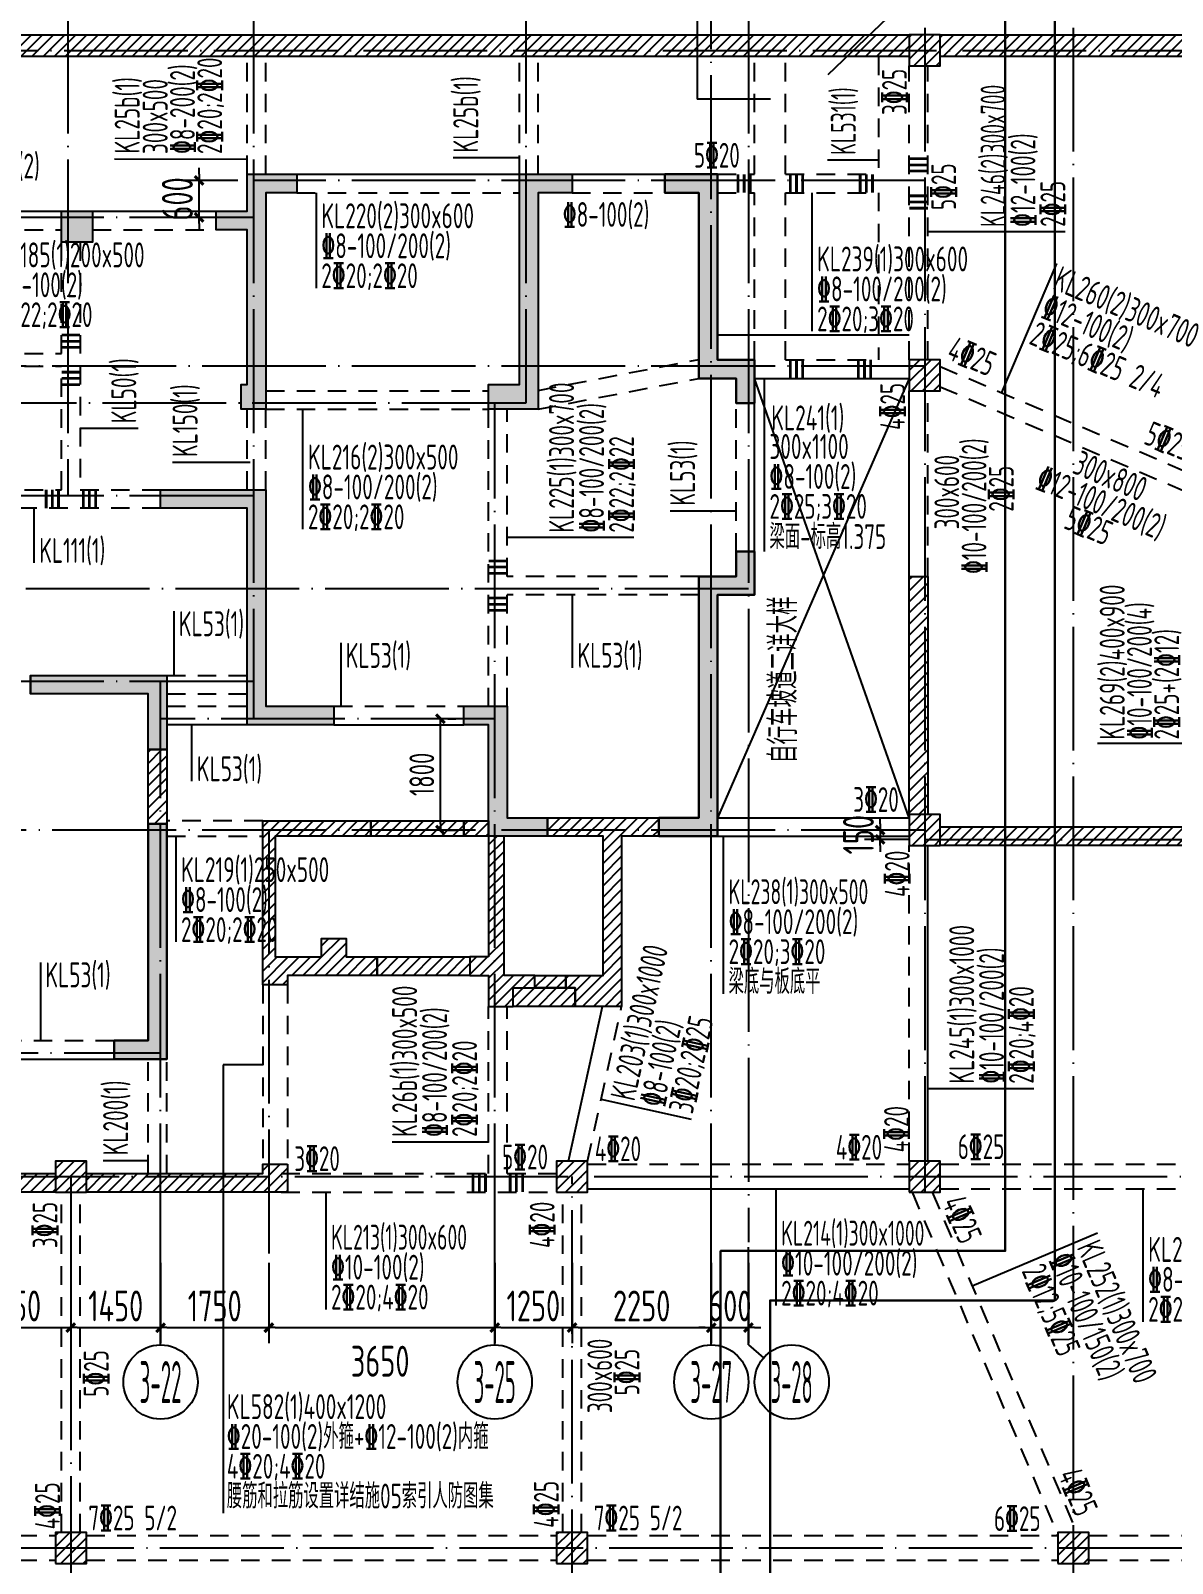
# Model space of a CAD drawing. Header units: millimetres. Extents: x 64473 to 386235, y 427387 to 703525.
# Drawn here: x 217996 to 236447, y 645745 to 670514 of the extents above; entities that cross this region are included whole.
import ezdxf
from ezdxf.enums import TextEntityAlignment as Align

# ---------------------------------------------------------------- set-up
doc = ezdxf.new("R2010")
doc.units = ezdxf.units.MM
doc.header["$LTSCALE"] = 100
doc.header["$PDMODE"] = 35
doc.header["$PDSIZE"] = 200
doc.linetypes.add('3', pattern=[5, 3, -2])
doc.linetypes.add('DOTE', pattern=[2.42, 2, -0.2, 0.02, -0.2])
for name, color, linetype in [('B-DIM', 1, 'Continuous'), ('B-TEXT', 7, 'Continuous'), ('B-开洞', 7, 'Continuous'), ('COLU', 7, 'Continuous'), ('colu-1层', 6, 'Continuous'), ('colu-主楼', 7, 'Continuous'), ('h填实-1层', 254, 'Continuous'), ('h斜线-1层', 7, 'Continuous'), ('h斜线-墙', 7, 'Continuous'), ('h斜线-柱', 7, 'Continuous'), ('L-AXIS', 3, 'Continuous'), ('L-dote', 253, 'DOTE'), ('L-TEXT', 6, 'Continuous'), ('L-箍筋', 1, 'Continuous'), ('Q-门框', 6, 'Continuous'), ('WALL', 3, 'Continuous'), ('wall-主楼', 2, 'Continuous'), ('wall-开洞', 5, 'Continuous'), ('垂直标注', 31, 'Continuous'), ('垂直钢筋', 27, 'Continuous'), ('梁', 4, 'Continuous'), ('梁虚线', 4, '3'), ('水平标注', 2, 'Continuous'), ('水平钢筋', 30, 'Continuous')]:
    doc.layers.add(name, color=color, linetype=linetype)
doc.styles.add('_TCH_AXIS', font='tssdeng.shx', dxfattribs={"width": 0.7, "bigfont": 'tssdchn.shx'})
doc.styles.add('COMPLEX', font='tssdeng.shx', dxfattribs={"width": 0.7, "bigfont": 'tssdchn.shx'})
doc.styles.get("Standard").update_dxf_attribs({"font": 'tssdeng.shx', "width": 0.7, "bigfont": 'tssdchn.shx'})
doc.styles.add('TSSD_Dimension', font='Tssdeng.shx', dxfattribs={"width": 0.7, "bigfont": 'tssdchn.shx'})
doc.dimstyles.new('TSSD_100_100$0', dxfattribs={"dimtxt": 300, "dimasz": 100, "dimexe": 250, "dimexo": 250, "dimgap": 100, "dimtad": 1, "dimdec": 0, "dimzin": 0, "dimdsep": 46, "dimtxsty": 'TSSD_Dimension', "dimblk": '_tsdbk', "dimblk1": '_tsdbk', "dimblk2": '_tsdbk', "dimsah": 1, "dimcen": 0, "dimclrt": 7, "dimadec": 0, "dimazin": 0, "dimtfac": 1, "dimtdec": 0, "dimtix": 1, "dimtmove": 2, "dimatfit": 3, "dimldrblk": '_tsdbk', "dimfxl": 1, "dimtolj": 1, "dimtzin": 0, "dimarcsym": 0})
pattern_1 = [(45, (-467527.32, -323147.44), (-89.802561, 89.802561), [])]
pattern_2 = [(45, (8572.51, -7581.39), (-89.802561, 89.802561), [])]

# ---------------------------------------------------------------- blocks, each defined once
blk = doc.blocks.new('_tsdbk')
blk.add_line((-1, 0), (0, 0))
at = {"const_width": 0.5}
blk.add_lwpolyline([(-0.7, -0.7), (0.7, 0.7)], dxfattribs=at)
blk = doc.blocks.new('*D33')
at = {"layer": 'B-DIM', "color": 0, "lineweight": -2}
for p, q in [((224739, 659395), (224868, 659395)), ((224618, 657695), (224618, 659295)), ((224739, 657595), (224868, 657595))]:
    blk.add_line(p, q, dxfattribs=at)
at = {"layer": 'Defpoints', "color": 0}
for p in [(224489, 659395), (224618, 659395), (224489, 657595)]:
    blk.add_point(p, dxfattribs=at)
at = {"layer": 'B-DIM', "color": 0, "lineweight": -2, "xscale": 100, "yscale": 100, "zscale": 100}
for p, rotation in [((224618, 659395), 90), ((224618, 657595), 270)]:
    blk.add_blockref('_tsdbk', p, dxfattribs=dict(at, rotation=rotation))
at = {"layer": 'B-DIM', "color": 7, "insert": (224318, 658495), "char_height": 400, "attachment_point": 5, "rotation": 90, "style": 'TSSD_Dimension'}
blk.add_mtext('\\A1;1800', dxfattribs=at)
blk = doc.blocks.new('*D329')
at = {"layer": 'Defpoints', "color": 0}
for p in [(226746, 650853), (228996, 650853), (228996, 649554)]:
    blk.add_point(p, dxfattribs=at)
at = {"layer": 'L-AXIS', "color": 0, "lineweight": -2}
for p, q in [((226746, 650603), (226746, 649304)), ((228996, 650603), (228996, 649304)), ((226846, 649554), (228896, 649554))]:
    blk.add_line(p, q, dxfattribs=at)
at = {"layer": 'L-AXIS', "color": 0, "lineweight": -2, "xscale": 100, "yscale": 100, "zscale": 100, "rotation": 180}
blk.add_blockref('_tsdbk', (226746, 649554), dxfattribs=at)
at = {"layer": 'L-AXIS', "color": 0, "lineweight": -2, "xscale": 100, "yscale": 100, "zscale": 100}
blk.add_blockref('_tsdbk', (228996, 649554), dxfattribs=at)
at = {"layer": 'L-AXIS', "color": 7, "insert": (227871, 649904), "char_height": 500, "attachment_point": 5, "style": 'TSSD_Dimension'}
blk.add_mtext('\\A1;2250', dxfattribs=at)
blk = doc.blocks.new('_AXISO')
blk.add_circle((0, 0), 0.5)
at = {"layer": 'B-TEXT', "style": 'COMPLEX', "width": 1.450893}
blk.add_attdef('A', text='', height=0.56, dxfattribs=at).set_placement((0.249375, -0.28), (0.749375, -0.28), align=Align.FIT)
blk = doc.blocks.new('*D330')
at = {"layer": 'Defpoints', "color": 0}
for p in [(221846, 650853), (225496, 650853), (225496, 649554)]:
    blk.add_point(p, dxfattribs=at)
at = {"layer": 'L-AXIS', "color": 0, "lineweight": -2}
for p, q in [((221846, 650603), (221846, 649304)), ((225496, 650603), (225496, 649304)), ((221946, 649554), (225396, 649554))]:
    blk.add_line(p, q, dxfattribs=at)
at = {"layer": 'L-AXIS', "color": 0, "lineweight": -2, "xscale": 100, "yscale": 100, "zscale": 100, "rotation": 180}
blk.add_blockref('_tsdbk', (221846, 649554), dxfattribs=at)
at = {"layer": 'L-AXIS', "color": 0, "lineweight": -2, "xscale": 100, "yscale": 100, "zscale": 100}
blk.add_blockref('_tsdbk', (225496, 649554), dxfattribs=at)
at = {"layer": 'L-AXIS', "color": 7, "insert": (223645, 649011), "char_height": 500, "attachment_point": 5, "style": 'TSSD_Dimension'}
blk.add_mtext('\\A1;3650', dxfattribs=at)
blk = doc.blocks.new('*D331')
at = {"layer": 'Defpoints', "color": 0}
for p in [(216796, 650853), (218646, 650853), (218646, 649554)]:
    blk.add_point(p, dxfattribs=at)
at = {"layer": 'L-AXIS', "color": 0, "lineweight": -2}
for p, q in [((216796, 650603), (216796, 649304)), ((218646, 650603), (218646, 649304)), ((216896, 649554), (218546, 649554))]:
    blk.add_line(p, q, dxfattribs=at)
at = {"layer": 'L-AXIS', "color": 0, "lineweight": -2, "xscale": 100, "yscale": 100, "zscale": 100, "rotation": 180}
blk.add_blockref('_tsdbk', (216796, 649554), dxfattribs=at)
at = {"layer": 'L-AXIS', "color": 0, "lineweight": -2, "xscale": 100, "yscale": 100, "zscale": 100}
blk.add_blockref('_tsdbk', (218646, 649554), dxfattribs=at)
at = {"layer": 'L-AXIS', "color": 7, "insert": (217721, 649904), "char_height": 500, "attachment_point": 5, "style": 'TSSD_Dimension'}
blk.add_mtext('\\A1;1850', dxfattribs=at)
blk = doc.blocks.new('*D335')
at = {"layer": 'Defpoints', "color": 0}
for p in [(220096, 650853), (221846, 650853), (221846, 649554)]:
    blk.add_point(p, dxfattribs=at)
at = {"layer": 'L-AXIS', "color": 0, "lineweight": -2}
for p, q in [((220096, 650603), (220096, 649304)), ((221846, 650603), (221846, 649304)), ((220196, 649554), (221746, 649554))]:
    blk.add_line(p, q, dxfattribs=at)
at = {"layer": 'L-AXIS', "color": 0, "lineweight": -2, "xscale": 100, "yscale": 100, "zscale": 100, "rotation": 180}
blk.add_blockref('_tsdbk', (220096, 649554), dxfattribs=at)
at = {"layer": 'L-AXIS', "color": 0, "lineweight": -2, "xscale": 100, "yscale": 100, "zscale": 100}
blk.add_blockref('_tsdbk', (221846, 649554), dxfattribs=at)
at = {"layer": 'L-AXIS', "color": 7, "insert": (220971, 649904), "char_height": 500, "attachment_point": 5, "style": 'TSSD_Dimension'}
blk.add_mtext('\\A1;1750', dxfattribs=at)
blk = doc.blocks.new('*D336')
at = {"layer": 'Defpoints', "color": 0}
for p in [(218646, 650853), (220096, 650853), (220096, 649554)]:
    blk.add_point(p, dxfattribs=at)
at = {"layer": 'L-AXIS', "color": 0, "lineweight": -2}
for p, q in [((218646, 650603), (218646, 649304)), ((220096, 650603), (220096, 649304)), ((218746, 649554), (219996, 649554))]:
    blk.add_line(p, q, dxfattribs=at)
at = {"layer": 'L-AXIS', "color": 0, "lineweight": -2, "xscale": 100, "yscale": 100, "zscale": 100, "rotation": 180}
blk.add_blockref('_tsdbk', (218646, 649554), dxfattribs=at)
at = {"layer": 'L-AXIS', "color": 0, "lineweight": -2, "xscale": 100, "yscale": 100, "zscale": 100}
blk.add_blockref('_tsdbk', (220096, 649554), dxfattribs=at)
at = {"layer": 'L-AXIS', "color": 7, "insert": (219371, 649904), "char_height": 500, "attachment_point": 5, "style": 'TSSD_Dimension'}
blk.add_mtext('\\A1;1450', dxfattribs=at)
blk = doc.blocks.new('*D341')
at = {"layer": 'Defpoints', "color": 0}
for p in [(220718, 668095), (221596, 668095), (221596, 667495)]:
    blk.add_point(p, dxfattribs=at)
at = {"layer": 'L-AXIS', "color": 0, "lineweight": -2}
for p, q in [((220718, 668195), (220718, 668295)), ((221346, 668095), (220468, 668095)), ((220718, 667495), (220718, 668095)), ((221346, 667495), (220468, 667495)), ((220718, 667395), (220718, 667295))]:
    blk.add_line(p, q, dxfattribs=at)
at = {"layer": 'L-AXIS', "color": 0, "lineweight": -2, "xscale": 100, "yscale": 100, "zscale": 100}
for p, rotation in [((220718, 668095), 270), ((220718, 667495), 90)]:
    blk.add_blockref('_tsdbk', p, dxfattribs=dict(at, rotation=rotation))
at = {"layer": 'L-AXIS', "color": 7, "insert": (220368, 667795), "char_height": 500, "attachment_point": 5, "rotation": 90, "style": 'TSSD_Dimension'}
blk.add_mtext('\\A1;600', dxfattribs=at)
blk = doc.blocks.new('*D343')
at = {"layer": 'Defpoints', "color": 0}
for p in [(228996, 650853), (229596, 650853), (229596, 649554)]:
    blk.add_point(p, dxfattribs=at)
at = {"layer": 'L-AXIS', "color": 0, "lineweight": -2}
for p, q in [((228996, 650603), (228996, 649304)), ((229596, 650603), (229596, 649304)), ((228896, 649554), (228796, 649554)), ((228996, 649554), (229596, 649554)), ((229696, 649554), (229796, 649554))]:
    blk.add_line(p, q, dxfattribs=at)
at = {"layer": 'L-AXIS', "color": 0, "lineweight": -2, "xscale": 100, "yscale": 100, "zscale": 100}
blk.add_blockref('_tsdbk', (228996, 649554), dxfattribs=at)
at = {"layer": 'L-AXIS', "color": 0, "lineweight": -2, "xscale": 100, "yscale": 100, "zscale": 100, "rotation": 180}
blk.add_blockref('_tsdbk', (229596, 649554), dxfattribs=at)
at = {"layer": 'L-AXIS', "color": 7, "insert": (229296, 649904), "char_height": 500, "attachment_point": 5, "style": 'TSSD_Dimension'}
blk.add_mtext('\\A1;600', dxfattribs=at)
blk = doc.blocks.new('*D344')
at = {"layer": 'Defpoints', "color": 0}
for p in [(231724, 657445), (232446, 657595), (232446, 657445)]:
    blk.add_point(p, dxfattribs=at)
at = {"layer": 'L-AXIS', "color": 0, "lineweight": -2}
for p, q in [((231724, 657695), (231724, 657795)), ((232196, 657595), (231474, 657595)), ((232196, 657445), (231474, 657445)), ((231724, 657595), (231724, 657445)), ((231724, 657345), (231724, 657245))]:
    blk.add_line(p, q, dxfattribs=at)
at = {"layer": 'L-AXIS', "color": 0, "lineweight": -2, "xscale": 100, "yscale": 100, "zscale": 100}
for p, rotation in [((231724, 657595), 270), ((231724, 657445), 90)]:
    blk.add_blockref('_tsdbk', p, dxfattribs=dict(at, rotation=rotation))
at = {"layer": 'L-AXIS', "color": 7, "insert": (231374, 657520), "char_height": 500, "attachment_point": 5, "rotation": 90, "style": 'TSSD_Dimension'}
blk.add_mtext('\\A1;150', dxfattribs=at)
blk = doc.blocks.new('*D706')
at = {"layer": 'Defpoints', "color": 0}
for p in [(225496, 650853), (226746, 650853), (226746, 649554)]:
    blk.add_point(p, dxfattribs=at)
at = {"layer": 'L-AXIS', "color": 0, "lineweight": -2}
for p, q in [((225496, 650603), (225496, 649304)), ((226746, 650603), (226746, 649304)), ((225596, 649554), (226646, 649554))]:
    blk.add_line(p, q, dxfattribs=at)
at = {"layer": 'L-AXIS', "color": 0, "lineweight": -2, "xscale": 100, "yscale": 100, "zscale": 100, "rotation": 180}
blk.add_blockref('_tsdbk', (225496, 649554), dxfattribs=at)
at = {"layer": 'L-AXIS', "color": 0, "lineweight": -2, "xscale": 100, "yscale": 100, "zscale": 100}
blk.add_blockref('_tsdbk', (226746, 649554), dxfattribs=at)
at = {"layer": 'L-AXIS', "color": 7, "insert": (226121, 649904), "char_height": 500, "attachment_point": 5, "style": 'TSSD_Dimension'}
blk.add_mtext('\\A1;1250', dxfattribs=at)
blk = doc.blocks.new('后浇带现场')
at = {"color": 6, "lineweight": 30}
for points in [[(714656, 762040), (714656, 738930), (710056, 738930), (710056, 730049), (775507, 730049), (775507, 772730)], [(715456, 762040), (715456, 738130), (710856, 738130), (710856, 730849), (774707, 730849), (774707, 772730)]]:
    blk.add_lwpolyline(points, dxfattribs=at)

msp = doc.modelspace()

# ---------------------------------------------------------------- hatches: boundary and pattern name
at = {"layer": 'h填实-1层'}
for points in [[(221796.5, 664395.2), (221496.5, 664395.2), (221396.5, 664395.2), (221396.5, 664795.2), (221496.5, 664795.2), (221496.5, 667294.7), (220996.5, 667294.7), (220996.5, 667594.7), (221496.5, 667594.7), (221496.5, 668194.5), (222296.5, 668194.5), (222296.5, 667894.5), (221796.5, 667894.5)], [(225396.5, 664795.2), (225896.5, 664795.2), (225896.5, 668194.6), (226746.5, 668194.6), (226746.5, 667894.6), (226196.5, 667894.6), (226196.5, 664795.2), (226196.5, 664395.2), (225396.5, 664395.2)], [(228246.5, 667894.6), (228246.5, 668194.6), (229096.5, 668194.7), (229096.5, 665194.7), (229696.5, 665194.7), (229696.5, 664494.7), (229396.5, 664494.7), (229396.5, 664894.7), (228796.5, 664894.7), (228796.5, 667894.7)], [(218496.5, 667094.6), (218496.5, 667594.6), (218996.5, 667594.6), (218996.5, 667094.6)], [(220096.6, 663094.7), (221796.5, 663094.7), (221796.5, 659594.7), (222896.5, 659594.7), (222896.5, 659294.7), (221496.5, 659294.7), (221496.5, 662794.7), (220096.6, 662794.7)], [(228796.5, 661694.6), (229396.5, 661694.6), (229396.5, 662094.6), (229696.5, 662094.6), (229696.5, 661394.6), (229096.5, 661394.6), (229096.5, 657494.6), (228146.5, 657494.7), (228146.5, 657794.7), (228796.5, 657794.6)], [(217996.7, 660094.7), (220196.6, 660094.7), (220196.6, 658894.4), (219896.6, 658894.4), (219896.6, 659794.7), (217996.7, 659794.7)], [(224996.5, 659594.7), (225696.5, 659594.7), (225696.5, 657794.6), (226346.5, 657794.6), (226346.5, 657494.6), (225396.5, 657494.6), (225396.5, 659294.7), (224996.5, 659294.7)], [(219896.6, 657694.4), (220196.3, 657694.4), (220196.6, 653894.7), (219346.6, 653894.7), (219346.4, 654194.7), (219896.6, 654194.7)]]:
    msp.add_hatch(color=256, dxfattribs=at).paths.add_polyline_path(points)
at = {"layer": 'h斜线-1层'}
h = msp.add_hatch(dxfattribs=at)
h.set_pattern_fill('ANSI31', color=256, scale=40, angle=-3e-12, style=0)
h.paths.add_polyline_path([(220196.5, 658894.4), (220096.5, 658894.4), (220096.5, 657694.7), (220196.5, 657694.7)])
h.paths.add_polyline_path([(220096.5, 658894.4), (219896.5, 658894.4), (219896.5, 657694.7), (220096.5, 657694.7)])
at = {"layer": 'h斜线-墙'}
h = msp.add_hatch(dxfattribs=at)
h.set_pattern_fill('ANSI31', color=256, scale=40, style=0)
h.set_pattern_definition(pattern_2)
h.paths.add_polyline_path([(215996.5, 670444.7), (232196.5, 670444.7), (232196.5, 670094.7), (215996.5, 670094.7)])
h = msp.add_hatch(dxfattribs=at)
h.set_pattern_fill('ANSI31', color=256, scale=40, style=0)
h.set_pattern_definition(pattern_2)
h.paths.add_polyline_path([(232696.5, 670444.7), (237496.5, 670444.7), (237496.5, 670094.7), (232696.5, 670094.7)])
h = msp.add_hatch(dxfattribs=at)
h.set_pattern_fill('ANSI31', color=256, scale=40, style=0)
h.set_pattern_definition(pattern_2)
h.paths.add_polyline_path([(232196.5, 657844.7), (232196.5, 661694.7), (232496.5, 661694.7), (232496.5, 657844.7)])
h = msp.add_hatch(dxfattribs=at)
h.set_pattern_fill('ANSI31', color=256, scale=40, angle=-2e-12, style=0)
h.paths.add_polyline_path([(222696.5, 655544.7), (222696.5, 655844.7), (223096.5, 655844.7), (223096.5, 655544.7), (223596.5, 655544.7), (223596.5, 655244.7), (222146.5, 655244.7), (222146.5, 655094.7), (221746.5, 655094.7), (221746.5, 657744.7), (223496.5, 657744.7), (223496.5, 657494.7), (221946.5, 657494.7), (221946.5, 655544.7)])
h = msp.add_hatch(dxfattribs=at)
h.set_pattern_fill('ANSI31', color=256, scale=40, style=0)
h.set_pattern_definition(pattern_2)
h.paths.add_polyline_path([(223496.5, 657744.7), (224996.5, 657744.7), (224996.5, 657494.7), (223496.5, 657494.7)])
h = msp.add_hatch(dxfattribs=at)
h.set_pattern_fill('ANSI31', color=256, scale=40, style=0)
h.set_pattern_definition(pattern_2)
h.paths.add_polyline_path([(224996.5, 657744.7), (225396.5, 657744.7), (225396.5, 657494.7), (224996.5, 657494.7)])
h = msp.add_hatch(dxfattribs=at)
h.set_pattern_fill('ANSI31', color=256, scale=40, style=0)
h.set_pattern_definition(pattern_2)
h.paths.add_polyline_path([(227546.5, 654744.7), (226796.5, 654744.7), (226796.5, 655044.7), (226646.5, 655044.7), (226646.5, 655244.7), (227246.5, 655244.7), (227246.5, 657494.7), (226346.5, 657494.7), (226346.5, 657794.7), (228146.5, 657794.7), (228146.5, 657494.7), (227546.5, 657494.7)])
h = msp.add_hatch(dxfattribs=at)
h.set_pattern_fill('ANSI31', color=256, scale=40, style=0)
h.set_pattern_definition(pattern_2)
h.paths.add_polyline_path([(232696.5, 657644.7), (237546.5, 657644.7), (237546.5, 657344.7), (232696.5, 657344.7)])
h = msp.add_hatch(dxfattribs=at)
h.set_pattern_fill('ANSI31', color=256, scale=40, style=0)
h.set_pattern_definition(pattern_2)
h.paths.add_polyline_path([(225396.5, 655544.7), (225096.5, 655544.7), (225096.5, 655244.7), (225396.5, 655244.7), (225396.5, 654744.7), (225796.5, 654744.7), (225796.5, 655044.7), (226146.5, 655044.7), (226146.5, 655244.7), (225646.5, 655244.7), (225646.5, 657494.7), (225396.5, 657494.7)])
h = msp.add_hatch(dxfattribs=at)
h.set_pattern_fill('ANSI31', color=256, scale=40, style=0)
h.set_pattern_definition(pattern_2)
h.paths.add_polyline_path([(223596.5, 655544.7), (225096.5, 655544.7), (225096.5, 655244.7), (223596.5, 655244.7)])
h = msp.add_hatch(dxfattribs=at)
h.set_pattern_fill('ANSI31', color=256, scale=40, style=0)
h.set_pattern_definition(pattern_2)
h.paths.add_polyline_path([(226146.5, 655244.7), (226646.5, 655244.7), (226646.5, 655044.7), (226146.5, 655044.7)])
h = msp.add_hatch(dxfattribs=at)
h.set_pattern_fill('ANSI31', color=256, scale=40, style=0)
h.set_pattern_definition(pattern_2)
h.paths.add_polyline_path([(225796.5, 655044.7), (226796.5, 655044.7), (226796.5, 654744.7), (225796.5, 654744.7)])
h = msp.add_hatch(dxfattribs=at)
h.set_pattern_fill('ANSI31', color=256, scale=40, style=0)
h.set_pattern_definition(pattern_2)
h.paths.add_polyline_path([(222146.5, 652194.7), (222146.5, 651744.7), (218896.5, 651744.7), (218896.5, 652044.7), (221746.5, 652044.7), (221746.5, 652194.7)])
h = msp.add_hatch(dxfattribs=at)
h.set_pattern_fill('ANSI31', color=256, scale=40, style=0)
h.set_pattern_definition(pattern_2)
h.paths.add_polyline_path([(210796.5, 652044.7), (218396.5, 652044.7), (218396.5, 651744.7), (210796.5, 651744.7)])
at = {"layer": 'h斜线-柱'}
h = msp.add_hatch(dxfattribs=at)
h.set_pattern_fill('ANSI31', color=256, scale=40, style=0)
h.set_pattern_definition(pattern_1)
h.paths.add_polyline_path([(232196.5, 669944.7), (232696.5, 669944.7), (232696.5, 670444.7), (232196.5, 670444.7)])
h = msp.add_hatch(dxfattribs=at)
h.set_pattern_fill('ANSI31', color=256, scale=40, style=0)
h.set_pattern_definition(pattern_1)
h.paths.add_polyline_path([(232196.5, 664694.7), (232696.5, 664694.7), (232696.5, 665194.7), (232196.5, 665194.7)])
h = msp.add_hatch(dxfattribs=at)
h.set_pattern_fill('ANSI31', color=256, scale=40, style=0)
h.set_pattern_definition(pattern_1)
h.paths.add_polyline_path([(232196.5, 657344.7), (232696.5, 657344.7), (232696.5, 657844.7), (232196.5, 657844.7)])
h = msp.add_hatch(dxfattribs=at)
h.set_pattern_fill('ANSI31', color=256, scale=40, style=0)
h.set_pattern_definition(pattern_1)
h.paths.add_polyline_path([(218396.5, 651744.7), (218896.5, 651744.7), (218896.5, 652244.7), (218396.5, 652244.7)])
h = msp.add_hatch(dxfattribs=at)
h.set_pattern_fill('ANSI31', color=256, scale=40, style=0)
h.set_pattern_definition(pattern_1)
h.paths.add_polyline_path([(226496.5, 651744.7), (226996.5, 651744.7), (226996.5, 652244.7), (226496.5, 652244.7)])
h = msp.add_hatch(dxfattribs=at)
h.set_pattern_fill('ANSI31', color=256, scale=40, style=0)
h.set_pattern_definition(pattern_1)
h.paths.add_polyline_path([(232196.5, 651744.7), (232696.5, 651744.7), (232696.5, 652244.7), (232196.5, 652244.7)])
h = msp.add_hatch(dxfattribs=at)
h.set_pattern_fill('ANSI31', color=256, scale=40, style=0)
h.set_pattern_definition(pattern_1)
h.paths.add_polyline_path([(218396.5, 645744.7), (218896.5, 645744.7), (218896.5, 646244.7), (218396.5, 646244.7)])
h = msp.add_hatch(dxfattribs=at)
h.set_pattern_fill('ANSI31', color=256, scale=40, style=0)
h.set_pattern_definition(pattern_1)
h.paths.add_polyline_path([(226496.5, 645744.7), (226996.5, 645744.7), (226996.5, 646244.7), (226496.5, 646244.7)])
h = msp.add_hatch(dxfattribs=at)
h.set_pattern_fill('ANSI31', color=256, scale=40, style=0)
h.set_pattern_definition(pattern_1)
h.paths.add_polyline_path([(234596.5, 645744.7), (235096.5, 645744.7), (235096.5, 646244.7), (234596.5, 646244.7)])

# ---------------------------------------------------------------- linework, layer by layer
at = {"layer": 'B-开洞'}
for p, q in [((232196.5, 664894.7), (229096.5, 657794.7)), ((232196.5, 657794.7), (229696.5, 664894.7))]:
    msp.add_line(p, q, dxfattribs=at)
at = {"layer": 'COLU'}
for points in [[(232196.5, 669944.7), (232696.5, 669944.7), (232696.5, 670444.7), (232196.5, 670444.7)], [(232196.5, 664694.7), (232696.5, 664694.7), (232696.5, 665194.7), (232196.5, 665194.7)], [(232196.5, 657344.7), (232696.5, 657344.7), (232696.5, 657844.7), (232196.5, 657844.7)], [(218396.5, 651744.7), (218896.5, 651744.7), (218896.5, 652244.7), (218396.5, 652244.7)], [(226496.5, 651744.7), (226996.5, 651744.7), (226996.5, 652244.7), (226496.5, 652244.7)], [(232196.5, 651744.7), (232696.5, 651744.7), (232696.5, 652244.7), (232196.5, 652244.7)], [(218396.5, 645744.7), (218896.5, 645744.7), (218896.5, 646244.7), (218396.5, 646244.7)], [(226496.5, 645744.7), (226996.5, 645744.7), (226996.5, 646244.7), (226496.5, 646244.7)], [(234596.5, 645744.7), (235096.5, 645744.7), (235096.5, 646244.7), (234596.5, 646244.7)]]:
    msp.add_lwpolyline(points, close=True, dxfattribs=at)
at = {"layer": 'colu-1层'}
for points in [[(221796.5, 664395.2), (221496.5, 664395.2), (221396.5, 664395.2), (221396.5, 664795.2), (221496.5, 664795.2), (221496.5, 667294.7), (220996.5, 667294.7), (220996.5, 667594.7), (221496.5, 667594.7), (221496.5, 668194.5), (222296.5, 668194.5), (222296.5, 667894.5), (221796.5, 667894.5)], [(225396.5, 664795.2), (225896.5, 664795.2), (225896.5, 668194.6), (226746.5, 668194.6), (226746.5, 667894.6), (226196.5, 667894.6), (226196.5, 664795.2), (226196.5, 664395.2), (225396.5, 664395.2)], [(228246.5, 667894.6), (228246.5, 668194.6), (229096.5, 668194.7), (229096.5, 665194.7), (229696.5, 665194.7), (229696.5, 664494.7), (229396.5, 664494.7), (229396.5, 664894.7), (228796.5, 664894.7), (228796.5, 667894.7)], [(218496.5, 667094.6), (218496.5, 667594.6), (218996.5, 667594.6), (218996.5, 667094.6)], [(220096.6, 663094.7), (221796.5, 663094.7), (221796.5, 659594.7), (222896.5, 659594.7), (222896.5, 659294.7), (221496.5, 659294.7), (221496.5, 662794.7), (220096.6, 662794.7)], [(228796.5, 661694.6), (229396.5, 661694.6), (229396.5, 662094.6), (229696.5, 662094.6), (229696.5, 661394.6), (229096.5, 661394.6), (229096.5, 657494.6), (228146.5, 657494.7), (228146.5, 657794.7), (228796.5, 657794.6)], [(217996.7, 660094.7), (220196.6, 660094.7), (220196.6, 658894.4), (219896.6, 658894.4), (219896.6, 659794.7), (217996.7, 659794.7)], [(224996.5, 659594.7), (225696.5, 659594.7), (225696.5, 657794.6), (226346.5, 657794.6), (226346.5, 657494.6), (225396.5, 657494.6), (225396.5, 659294.7), (224996.5, 659294.7)], [(219896.6, 657694.4), (220196.3, 657694.4), (220196.6, 653894.7), (219346.6, 653894.7), (219346.4, 654194.7), (219896.6, 654194.7)]]:
    msp.add_lwpolyline(points, close=True, dxfattribs=at)
at = {"layer": 'colu-主楼'}
msp.add_lwpolyline([(218996.5, 667094.7), (218496.5, 667094.7), (218496.5, 667594.7), (218996.5, 667594.7)], close=True, dxfattribs=at)
at = {"layer": 'L-AXIS'}
for p, q in [((220096.5, 649274.8), (220096.5, 650852.6)), ((225496.5, 649274.8), (225496.5, 650852.6)), ((228996.5, 649274.8), (228996.5, 650852.6)), ((229596.5, 649274.8), (229596.5, 650852.6)), ((229596.5, 649274.8), (229840.9, 649065.3))]:
    msp.add_line(p, q, dxfattribs=at)
at = {"layer": 'L-dote', "ltscale": 10}
for p, q in [((232446.5, 677819.9), (232446.5, 651744.7)), ((234846.5, 677819.9), (234846.6, 534412)), ((218596.5, 673271.7), (218596.5, 662994.7)), ((221596.5, 673271.7), (221596.5, 659394.7)), ((225996.5, 673271.7), (225996.5, 664494.7)), ((228996.5, 650852.6), (228996.5, 673271.7)), ((229596.5, 673271.7), (229596.5, 650935)), ((189495.4, 670194.7), (242996.5, 670194.7)), ((232446.5, 668094.7), (221596.5, 668094.7)), ((221596.5, 667494.7), (189495.4, 667494.7)), ((232446.5, 665094.7), (209596.5, 665094.7)), ((225996.5, 664494.7), (189495.4, 664494.7)), ((225496.5, 650852.6), (225496.5, 664494.7)), ((221596.5, 662994.7), (189495.4, 662994.7)), ((229596.5, 661494.7), (189495.4, 661494.7)), ((221596.5, 659994.7), (202396.5, 659994.7)), ((220096.5, 650852.6), (220096.5, 659994.7)), ((225496.5, 659394.7), (220096.5, 659394.7)), ((232446.5, 657594.7), (189495.4, 657594.7)), ((221846.5, 657594.7), (221846.5, 650744.1)), ((232446.5, 657444.7), (302108.2, 657444.7)), ((189495.4, 653994.7), (220096.5, 653994.7)), ((190805.6, 651994.7), (366607.1, 651994.7)), ((218646.5, 651994.7), (218646.5, 623994.7)), ((226746.5, 617994.7), (226746.5, 651994.7)), ((191046.5, 645994.7), (366607.1, 645994.7))]:
    msp.add_line(p, q, dxfattribs=at)
at = {"layer": 'L-TEXT'}
msp.add_line((233508, 672313.7), (230878.4, 669797.8), dxfattribs=at)
at = {"layer": 'L-箍筋', "const_width": 44.9}
for points in [[(232196.5, 668444.7), (232496.5, 668444.7)], [(232196.5, 668344.7), (232496.5, 668344.7)], [(229428.3, 668194.7), (229428.3, 667894.7)], [(229528.3, 668194.7), (229528.3, 667894.7)], [(229628.3, 668194.7), (229628.3, 667894.7)], [(230273.6, 668194.7), (230273.6, 667894.7)], [(230373.6, 668194.7), (230373.6, 667894.7)], [(230473.6, 668194.7), (230473.6, 667894.7)], [(231401.4, 668194.7), (231401.4, 667894.7)], [(231501.4, 668194.7), (231501.4, 667894.7)], [(231601.4, 668194.7), (231601.4, 667894.7)], [(232196.5, 668244.7), (232496.5, 668244.7)], [(232196.5, 667844.7), (232496.5, 667844.7)], [(232196.5, 667744.7), (232496.5, 667744.7)], [(232196.5, 667644.7), (232496.5, 667644.7)], [(218496.5, 665594.7), (218796.5, 665594.7)], [(218496.5, 665494.7), (218796.5, 665494.7)], [(218496.5, 665394.7), (218796.5, 665394.7)], [(230273.6, 665194.7), (230273.6, 664894.7)], [(230373.6, 665194.7), (230373.6, 664894.7)], [(230473.6, 665194.7), (230473.6, 664894.7)], [(231372.8, 665194.7), (231372.8, 664894.7)], [(231472.8, 665194.7), (231472.8, 664894.7)], [(231572.8, 665194.7), (231572.8, 664894.7)], [(218496.5, 664994.7), (218796.5, 664994.7)], [(218496.5, 664894.7), (218796.5, 664894.7)], [(218496.5, 664794.7), (218796.5, 664794.7)], [(218246.5, 663094.7), (218246.5, 662794.7)], [(218346.5, 663094.7), (218346.5, 662794.7)], [(218446.5, 663094.7), (218446.5, 662794.7)], [(218846.5, 663094.7), (218846.5, 662794.7)], [(218946.5, 663094.7), (218946.5, 662794.7)], [(219046.5, 663094.7), (219046.5, 662794.7)], [(225396.5, 661944.7), (225696.5, 661944.7)], [(225396.5, 661844.7), (225696.5, 661844.7)], [(225396.5, 661744.7), (225696.5, 661744.7)], [(225396.5, 661344.7), (225696.5, 661344.7)], [(225396.5, 661244.7), (225696.5, 661244.7)], [(225396.5, 661144.7), (225696.5, 661144.7)], [(225146.5, 652044.7), (225146.5, 651744.7)], [(225246.5, 652044.7), (225246.5, 651744.7)], [(225346.5, 652044.7), (225346.5, 651744.7)], [(225746.5, 652044.7), (225746.5, 651744.7)], [(225846.5, 652044.7), (225846.5, 651744.7)], [(225946.5, 652044.7), (225946.5, 651744.7)]]:
    msp.add_lwpolyline(points, dxfattribs=at)
at = {"layer": 'Q-门框'}
for points in [[(223496.5, 657744.7), (224996.5, 657744.7), (224996.5, 657494.7), (223496.5, 657494.7)], [(223596.5, 655544.7), (225096.5, 655544.7), (225096.5, 655244.7), (223596.5, 655244.7)], [(226146.5, 655244.7), (226646.5, 655244.7), (226646.5, 655044.7), (226146.5, 655044.7)], [(225796.5, 655044.7), (226796.5, 655044.7), (226796.5, 654744.7), (225796.5, 654744.7)]]:
    msp.add_lwpolyline(points, close=True, dxfattribs=at)
at = {"layer": 'WALL'}
msp.add_line((218896.5, 651744.7), (218896.5, 652044.6), dxfattribs=at)
for points in [[(215996.5, 670444.7), (232196.5, 670444.7), (232196.5, 670094.7), (215996.5, 670094.7)], [(232696.5, 670444.7), (237496.5, 670444.7), (237496.5, 670094.7), (232696.5, 670094.7)], [(232196.5, 657844.7), (232196.5, 661694.7), (232496.5, 661694.7), (232496.5, 657844.7)], [(224996.5, 657744.7), (225396.5, 657744.7), (225396.5, 657494.7), (224996.5, 657494.7)], [(227546.5, 654744.7), (226796.5, 654744.7), (226796.5, 655044.7), (226646.5, 655044.7), (226646.5, 655244.7), (227246.5, 655244.7), (227246.5, 657494.7), (226346.5, 657494.7), (226346.5, 657794.7), (228146.5, 657794.7), (228146.5, 657494.7), (227546.5, 657494.7)], [(232696.5, 657644.7), (237546.5, 657644.7), (237546.5, 657344.7), (232696.5, 657344.7)], [(225396.5, 655544.7), (225096.5, 655544.7), (225096.5, 655244.7), (225396.5, 655244.7), (225396.5, 654744.7), (225796.5, 654744.7), (225796.5, 655044.7), (226146.5, 655044.7), (226146.5, 655244.7), (225646.5, 655244.7), (225646.5, 657494.7), (225396.5, 657494.7)], [(222146.5, 652194.7), (222146.5, 651744.7), (218896.5, 651744.7), (218896.5, 652044.7), (221746.5, 652044.7), (221746.5, 652194.7)], [(210796.5, 652044.7), (218396.5, 652044.7), (218396.5, 651744.7), (210796.5, 651744.7)]]:
    msp.add_lwpolyline(points, close=True, dxfattribs=at)
msp.add_lwpolyline([(222696.5, 655544.7), (222696.5, 655844.7), (223096.5, 655844.7), (223096.5, 655544.7), (223596.5, 655544.7), (223596.5, 655244.7), (222146.5, 655244.7), (222146.5, 655094.7), (221746.5, 655094.7), (221746.5, 657744.7), (223496.5, 657744.7), (223496.5, 657494.7), (221946.5, 657494.7), (221946.5, 655544.7), (222696.5, 655544.7)], dxfattribs=at)
at = {"layer": 'wall-主楼'}
for points in [[(221496.5, 664794.7), (221496.5, 667294.7), (220996.5, 667294.7), (220996.5, 667594.7), (221496.5, 667594.7), (221496.5, 668194.7), (222296.5, 668194.7), (222296.5, 667894.7), (221796.5, 667894.7), (221796.5, 664394.7), (221396.5, 664394.7), (221396.5, 664794.7)], [(225396.5, 664394.7), (225396.5, 664794.7), (225896.5, 664794.7), (225896.5, 668194.7), (226746.5, 668194.7), (226746.5, 667894.7), (226196.5, 667894.7), (226196.5, 664394.7)], [(229696.5, 665194.7), (229096.5, 665194.7), (229096.5, 668194.7), (228246.5, 668194.7), (228246.5, 667894.7), (228796.5, 667894.7), (228796.5, 664894.7), (229396.5, 664894.7), (229396.5, 664494.7), (229696.5, 664494.7)], [(220096.5, 663094.7), (221796.5, 663094.7), (221796.5, 659594.7), (222896.5, 659594.7), (222896.5, 659294.7), (221496.5, 659294.7), (221496.5, 662794.7), (220096.5, 662794.7)], [(228146.5, 657794.7), (228146.5, 657494.7), (229096.5, 657494.7), (229096.5, 661394.7), (229696.5, 661394.7), (229696.5, 662094.7), (229396.5, 662094.7), (229396.5, 661694.7), (228796.5, 661694.7), (228796.5, 657794.7)], [(219896.5, 658894.7), (219896.5, 659794.7), (217996.5, 659794.7), (217996.5, 660094.7), (220196.5, 660094.7), (220196.5, 658894.7)], [(224996.5, 659594.7), (225696.5, 659594.7), (225696.5, 657794.7), (226346.5, 657794.7), (226346.5, 657494.7), (225396.5, 657494.7), (225396.5, 659294.7), (224996.5, 659294.7)], [(220196.5, 653894.7), (220196.5, 657694.7), (219896.5, 657694.7), (219896.5, 654194.7), (219346.5, 654194.7), (219346.5, 653894.7)]]:
    msp.add_lwpolyline(points, close=True, dxfattribs=at)
at = {"layer": 'wall-开洞'}
msp.add_lwpolyline([(219896.5, 658894.7), (220196.5, 658894.7), (220196.5, 657694.7), (219896.5, 657694.7)], close=True, dxfattribs=at)
at = {"layer": '垂直标注'}
for p, q in [((228765.9, 673138.4), (228765.9, 669407.2)), ((229954.6, 669407.2), (228765.9, 669407.2)), ((221496.5, 668434.2), (219349.2, 668435.9)), ((224825.7, 668463.4), (225896.5, 668463.4)), ((231696.5, 668419.3), (230872.3, 668419.3)), ((234716.3, 667262.8), (232496.5, 667262.8)), ((218796.5, 664088.7), (219735.3, 664088.7)), ((220290.1, 663542.2), (221546.5, 663542.2)), ((228330.5, 662756.1), (229396.5, 662756.1)), ((227744.9, 662320.8), (225696.5, 662320.8)), ((237596.5, 658994.9), (235236.5, 658996.7)), ((221109.5, 653803.5), (221109.5, 646555.6)), ((221746.5, 653803.5), (221109.5, 653803.5)), ((228677.8, 652916.8), (227215.1, 653238.6)), ((234207.5, 653415.8), (232496.5, 653415.8)), ((223838.2, 652554.7), (225396.5, 652554.7)), ((219167.3, 652256.7), (219896.5, 652256.7)), ((235236, 651081.4), (233213, 650221.6))]:
    msp.add_line(p, q, dxfattribs=at)
at = {"layer": '梁'}
for p, q in [((222296.5, 668194.7), (225896.5, 668194.7)), ((226746.5, 668194.7), (228246.5, 668194.6)), ((216396.5, 667594.7), (218496.5, 667594.7)), ((218996.5, 667594.7), (220996.5, 667594.7)), ((232196.5, 665594.7), (229096.5, 665594.7)), ((229696.5, 664894.7), (232196.5, 664894.7)), ((232196.5, 661694.7), (232196.5, 664694.7)), ((229696.5, 662094.7), (229696.5, 664494.7)), ((221496.5, 659294.7), (220196.6, 659294.7)), ((222896.5, 659294.7), (224996.5, 659294.7)), ((229096.5, 657794.7), (232196.5, 657794.7)), ((229096.5, 657494.6), (232196.5, 657494.6)), ((232496.5, 652244.7), (232496.5, 657344.7)), ((226689.3, 652244.7), (227239.3, 654744.7)), ((217546.5, 653894.7), (219346.5, 653894.7)), ((226996.5, 651794.7), (232196.5, 651794.7))]:
    msp.add_line(p, q, dxfattribs=at)
at = {"layer": '梁虚线'}
for p, q in [((221496.5, 668194.7), (221496.5, 670094.7)), ((221796.5, 668194.7), (221796.5, 670094.7)), ((225896.5, 668194.7), (225896.5, 670094.7)), ((226196.5, 668194.6), (226196.5, 670094.7)), ((229696.5, 668194.7), (229696.5, 670094.7)), ((230196.5, 668194.7), (230196.5, 670094.7)), ((231696.5, 670094.7), (231696.5, 668194.7)), ((232196.5, 665194.7), (232196.5, 669944.7)), ((232496.5, 665194.7), (232496.5, 669944.7)), ((229096.5, 668194.7), (229696.5, 668194.7)), ((230196.5, 668194.7), (231696.5, 668194.7)), ((222296.5, 667894.7), (225896.5, 667894.7)), ((226746.5, 667894.7), (228246.5, 667894.7)), ((229096.5, 667894.7), (229696.5, 667894.7)), ((229696.5, 665194.7), (229696.5, 667894.7)), ((230196.5, 665194.7), (230196.5, 667894.7)), ((230196.5, 667894.7), (231696.5, 667894.7)), ((231696.5, 667894.7), (231696.5, 665194.7)), ((216396.5, 667294.7), (218496.5, 667294.7)), ((218996.5, 667294.7), (220996.5, 667294.7)), ((218496.5, 665294.7), (218496.5, 667094.7)), ((218796.5, 667094.7), (218796.5, 663094.7)), ((216896.5, 665294.7), (218496.5, 665294.7)), ((216896.5, 665094.7), (218496.5, 665094.7)), ((218496.5, 663094.7), (218496.5, 665094.7)), ((226196.5, 664700.2), (228796.5, 665200.2)), ((230196.5, 665194.7), (231696.5, 665194.7)), ((232696.5, 665086.9), (237496.5, 663036)), ((226196.5, 664394.7), (228796.5, 664894.7)), ((221796.5, 664694.7), (225396.5, 664694.7)), ((232496.5, 661694.7), (232496.5, 664694.7)), ((232696.5, 664760.7), (237496.5, 662709.8)), ((221496.5, 663094.7), (221496.5, 664394.7)), ((221796.5, 664394.7), (225396.5, 664394.7)), ((221796.5, 663094.7), (221796.5, 664394.7)), ((225396.5, 659594.7), (225396.5, 664393.7)), ((225696.5, 661694.7), (225696.5, 664394.7)), ((229396.5, 662094.7), (229396.5, 664494.7)), ((216896.5, 663094.7), (218496.5, 663094.7)), ((218796.5, 663094.7), (220096.5, 663094.7)), ((220096.5, 662794.7), (216896.5, 662794.7)), ((228796.5, 661694.7), (225696.5, 661694.7)), ((225696.5, 659594.7), (225696.5, 661394.7)), ((228796.5, 661394.7), (225696.5, 661394.7)), ((220196.5, 660094.7), (221496.5, 660094.7)), ((220196.5, 659794.7), (221496.5, 659794.7)), ((220196.5, 659594.7), (221496.5, 659594.7)), ((222896.5, 659594.7), (224996.5, 659594.7)), ((221746.5, 657744.7), (220196.5, 657744.7)), ((220196.5, 657494.7), (221746.5, 657494.7)), ((232196.5, 652244.7), (232196.5, 657344.7)), ((221746.5, 655094.7), (221746.5, 652194.7)), ((222146.5, 655094.7), (222146.5, 652194.7)), ((225396.5, 652044.7), (225396.5, 654744.7)), ((225696.5, 652044.7), (225696.5, 654744.7)), ((226996.5, 652244.7), (227546.5, 654744.7)), ((217546.5, 654194.7), (219346.5, 654194.7)), ((219896.5, 652044.7), (219896.5, 653894.7)), ((220196.5, 652044.7), (220196.5, 653894.7)), ((226996.5, 652194.7), (232196.5, 652194.7)), ((232696.5, 652194.7), (240546.5, 652194.7)), ((222046.5, 652044.7), (225396.5, 652044.7)), ((225696.5, 652044.7), (226496.5, 652044.7)), ((218496.5, 646244.7), (218496.5, 651744.7)), ((218796.5, 646244.7), (218796.5, 651744.7)), ((222046.5, 651744.7), (226496.5, 651744.7)), ((226596.5, 646244.7), (226596.5, 651744.7)), ((226896.5, 646244.7), (226896.5, 651744.7)), ((232239.8, 651744.7), (234596.5, 646199.4)), ((232565.7, 651744.7), (234903.2, 646244.7)), ((232696.5, 651794.7), (240546.5, 651794.7)), ((210796.5, 646194.7), (218396.5, 646194.7)), ((218896.5, 646194.7), (226496.5, 646194.7)), ((226996.5, 646194.7), (234596.5, 646194.7)), ((235096.5, 646194.7), (240596.5, 646194.7)), ((210796.5, 645794.7), (218396.5, 645794.7)), ((218896.5, 645794.7), (226496.5, 645794.7)), ((226996.5, 645794.7), (234596.5, 645794.7)), ((235096.5, 645794.7), (240596.5, 645794.7))]:
    msp.add_line(p, q, dxfattribs=at)
at = {"layer": '水平标注'}
for p, q in [((222613.4, 666353.4), (222613.4, 667894.7)), ((230625.9, 665656), (230625.9, 667894.7)), ((234577.2, 666751), (233685.6, 664664.3)), ((229855.8, 662095.8), (229855.8, 664894.7)), ((222397.4, 662457.1), (222397.4, 664394.7)), ((218055.4, 661913.1), (218055.4, 662794.7)), ((226754, 660218.9), (226754, 661394.7)), ((220309.7, 661130.7), (220309.7, 660094.7)), ((223007.5, 660618.8), (223007.5, 659594.7)), ((220601.3, 658384.2), (220601.3, 659294.7)), ((220345.9, 655786.9), (220345.9, 657494.7)), ((229195.2, 654945.9), (229195.2, 657494.6)), ((218153.1, 655455.9), (218153.1, 654194.7)), ((222770.3, 649846.8), (222770.3, 651744.7)), ((230044.8, 649911.4), (230044.8, 651794.7)), ((235976.6, 649650), (235976.6, 651794.7))]:
    msp.add_line(p, q, dxfattribs=at)

# ---------------------------------------------------------------- block references
at = {"color": 3, "lineweight": 30}
msp.add_blockref('后浇带现场', (-480910.3, -88135.4), dxfattribs=at)
at = {"layer": 'L-AXIS'}
ref = msp.add_blockref('_AXISO', (220096.5, 648674.8), dxfattribs=dict(at, xscale=1199.999999999997, yscale=1200, zscale=1200, rotation=359.9996457873818))
ref.add_attrib('A', '3-22', dxfattribs={"color": 7, "height": 678.82, "rotation": 359.99965, "style": '_TCH_AXIS', "width": 0.265823}).set_placement((219757.1, 648335.4), (220435.9, 648335.4), align=Align.FIT)
ref = msp.add_blockref('_AXISO', (225496.5, 648674.8), dxfattribs=dict(at, xscale=1199.999999999997, yscale=1200, zscale=1200, rotation=359.9996457873818))
ref.add_attrib('A', '3-25', dxfattribs={"color": 7, "height": 678.82, "rotation": 359.99965, "style": '_TCH_AXIS', "width": 0.265823}).set_placement((225157.1, 648335.4), (225835.9, 648335.4), align=Align.FIT)
ref = msp.add_blockref('_AXISO', (228996.5, 648674.8), dxfattribs=dict(at, xscale=1199.999999999997, yscale=1200, zscale=1200, rotation=359.9996457873818))
ref.add_attrib('A', '3-27', dxfattribs={"color": 7, "height": 678.82, "rotation": 359.99965, "style": '_TCH_AXIS', "width": 0.265823}).set_placement((228657.1, 648335.4), (229335.9, 648335.4), align=Align.FIT)
ref = msp.add_blockref('_AXISO', (230296.5, 648674.8), dxfattribs=dict(at, xscale=1199.999999999997, yscale=1200, zscale=1200, rotation=359.9996457873818))
ref.add_attrib('A', '3-28', dxfattribs={"color": 7, "height": 678.82, "rotation": 359.99965, "style": '_TCH_AXIS', "width": 0.265823}).set_placement((229957.1, 648335.4), (230635.9, 648335.4), align=Align.FIT)

# ---------------------------------------------------------------- texts
at = {"layer": 'B-开洞', "width": 0.7}
msp.add_text('自行车坡道二详大样', height=450, rotation=90, dxfattribs=at).set_placement((230382.2, 658678.9, 0))
at = {"layer": '垂直标注'}
for s, height, rotation, width, p in [('2%%13320;2%%13320', 401, 90, 0.65, (221091, 668520.8)), ('%%1328-200(2)', 402, 90, 0.65, (220651, 668520.5)), ('KL25b(1)', 403, 90, 0.65, (219757.3, 668528.1)), ('300x500', 403, 90, 0.65, (220211, 668520.1)), ('KL25b(1)', 403, 90, 0.65, (225228.7, 668544)), ('KL531(1)', 403, 90, 0.6, (231331.3, 668507.3)), ('KL246(2)300x700', 403, 90, 0.6, (233751.5, 667343.2)), ('%%13212-100(2)', 402, 90, 0.65, (234233.9, 667343.2)), ('2%%13325', 401, 90, 0.65, (234716.3, 667343.2)), ('KL50(1)', 403, 90, 0.65, (219703, 664169.3)), ('KL150(1)', 403, 90, 0.65, (220693.1, 663622.8)), ('KL225(1)300x700', 403, 90, 0.65, (226777.7, 662401.4)), ('%%1328-100/200(2)', 402, 90, 0.65, (227261.3, 662401.4)), ('2%%13322;2%%13322', 401, 90, 0.65, (227744.9, 662401.4)), ('KL53(1)', 403, 90, 0.65, (228733.5, 662836.7)), ('KL269(2)400x900', 403, 90, 0.65, (235676.5, 659057.1)), ('%%13210-100/200(4)', 402, 90, 0.65, (236116.5, 659057.4)), ('2%%13325+(2%%13212)', 401, 90, 0.65, (236556.5, 659057.8)), ('KL245(1)300x1000', 403, 90, 0.65, (233245.1, 653496)), ('KL203(1)300x1000', 403, 77.59258, 0.65, (227755.1, 653201.9)), ('%%13210-100/200(2)', 402, 90, 0.65, (233726.3, 653496)), ('KL26b(1)300x500', 403, 90, 0.65, (224241.2, 652635.3)), ('2%%13320;4%%13320', 401, 90, 0.65, (234207.5, 653496)), ('%%1328-100/200(2)', 402, 90, 0.65, (224724.8, 652635.3)), ('%%1328-100(2)', 402, 77.59258, 0.65, (228225.1, 653098.5)), ('3%%13320;2%%13325', 401, 77.59258, 0.65, (228695, 652995.1)), ('2%%13320;2%%13320', 401, 90, 0.65, (225208.4, 652635.3)), ('KL200(1)', 403, 90, 0.65, (219570.3, 652337.3)), ('KL252(1)300x700', 403, 293.02547, 0.65, (234896.7, 650849.6)), ('%%13210-100/150(2)', 402, 293.02547, 0.65, (234451.6, 650660.5)), ('2%%13212;5%%13325', 401, 293.02547, 0.65, (234006.5, 650471.3))]:
    msp.add_text(s, height=height, rotation=rotation, dxfattribs=dict(at, width=width)).set_placement(p)
at = {"layer": '垂直标注', "width": 0.65}
for s, height, p in [('KL582(1)400x1200', 403, (221167.2, 648075.7)), ('%%13220-100(2)外箍+%%13212-100(2)内箍', 402, (221167.2, 647594.5)), ('4%%13320;4%%13320', 401, (221167.2, 647113.3)), ('腰筋和拉筋设置详结施05索引人防图集', 401, (221167.2, 646632.1))]:
    msp.add_text(s, height=height, dxfattribs=at).set_placement(p)
at = {"layer": '垂直钢筋', "color": 0, "width": 0.65}
for s, rotation, p in [('3%%13325', 90, (232155.8, 669151.1)), ('5%%13325', 90, (232952, 667616)), ('4%%13325', 90, (232125.9, 664062.1)), ('%%13210-100/200(2)', 90, (233442.4, 661733.3)), ('300x600', 90, (233002.4, 662454.5)), ('2%%13325', 90, (233882.4, 662740.5)), ('4%%13320', 90, (232201.2, 656514.4)), ('4%%13320', 90, (232188.8, 652387)), ('3%%13325', 90, (218428.8, 650838.4)), ('4%%13320', 90, (226463.3, 650841.3)), ('4%%13325', 293.02547, (232717.1, 651576.1)), ('300x600', 90, (227394.4, 648172.4)), ('5%%13325', 90, (219255, 648436.8)), ('5%%13325', 90, (227834.4, 648458.2)), ('4%%13325', 293.02547, (234590.1, 647172)), ('4%%13325', 90, (218468.1, 646294.5)), ('4%%13325', 90, (226528.5, 646318.9))]:
    msp.add_text(s, height=400, rotation=rotation, dxfattribs=at).set_placement(p)
at = {"layer": '水平标注'}
for s, height, width, p in [('KL53(2)', 403, 0.65, (217043.2, 668126.3)), ('KL220(2)300x600', 403, 0.65, (222694, 667320.6)), ('KL185(1)200x500', 403, 0.65, (217437.3, 666688.7)), ('%%1328-100/200(2)', 402, 0.65, (222694, 666837)), ('KL239(1)300x600', 403, 0.65, (230706.5, 666623.2)), ('%%1328-100(2)', 402, 0.65, (217437.3, 666206.3)), ('2%%13320;2%%13320', 401, 0.65, (222694, 666353.4)), ('%%1328-100/200(2)', 402, 0.65, (230706.5, 666139.6)), ('2%%13222;2%%13320', 401, 0.65, (217437.3, 665723.9)), ('2%%13320;3%%13320', 401, 0.65, (230706.5, 665656)), ('KL241(1)', 403, 0.65, (229964.8, 664055)), ('KL216(2)300x500', 403, 0.65, (222477.8, 663421.9)), ('300x1100', 403, 0.65, (229936.4, 663592.2)), ('%%1328-100/200(2)', 402, 0.65, (222477.8, 662939.5)), ('%%1328-100(2)', 402, 0.65, (229936.4, 663108.6)), ('2%%13320;2%%13320', 401, 0.65, (222477.8, 662457.1)), ('2%%13325;3%%13320', 401, 0.65, (229936.4, 662625)), ('KL111(1)', 401, 0.65, (218135.6, 661913.1)), ('梁面-标高1.375', 401, 0.65, (229936.4, 662136.5)), ('KL53(1)', 403, 0.65, (220390.3, 660727.7)), ('KL53(1)', 403, 0.65, (223088.1, 660215.8)), ('KL53(1)', 401, 0.65, (226834.2, 660218.9)), ('KL53(1)', 403, 0.65, (220681.9, 658384.2)), ('KL219(1)250x500', 403, 0.65, (220426.5, 656754.1)), ('%%1328-100(2)', 402, 0.65, (220426.5, 656270.5)), ('KL238(1)300x500', 403, 0.6, (229275.8, 656396.7)), ('2%%13320;2%%13320', 401, 0.65, (220426.5, 655786.9)), ('%%1328-100/200(2)', 402, 0.65, (229275.8, 655913.1)), ('2%%13320;3%%13320', 401, 0.65, (229275.8, 655429.5)), ('KL53(1)', 403, 0.65, (218233.7, 655052.9)), ('梁底与板底平', 401, 0.65, (229275.8, 654945.9)), ('KL213(1)300x600', 403, 0.6, (222850.9, 650814)), ('KL214(1)300x1000', 403, 0.6, (230125.4, 650878.6)), ('KL215(8)400x800', 403, 0.65, (236057.2, 650617.2)), ('%%13210-100(2)', 402, 0.65, (222850.9, 650330.4)), ('%%13210-100/200(2)', 402, 0.65, (230125.4, 650395)), ('%%1328-100/150(4)', 402, 0.65, (236057.2, 650133.6)), ('2%%13320;4%%13320', 401, 0.65, (222850.9, 649846.8)), ('2%%13320;4%%13320', 401, 0.65, (230125.4, 649911.4)), ('2%%13325+(2%%13212);8%%13325 2/6', 401, 0.65, (236057.2, 649650))]:
    msp.add_text(s, height=height, dxfattribs=dict(at, width=width)).set_placement(p)
at = {"layer": '水平标注', "width": 0.65}
for s, height, p in [('KL260(2)300x700', 403, (234493, 666348.7)), ('%%13212-100(2)', 402, (234303, 665904)), ('2%%13325;6%%13325 2/4', 401, (234113, 665459.3))]:
    msp.add_text(s, height=height, rotation=336.86451, dxfattribs=at).set_placement(p)
at = {"layer": '水平钢筋', "color": 0, "width": 0.65}
for s, p in [('5%%13320', (228714.5, 668300.6)), ('%%1328-100(2)', (226597.9, 667343.8)), ('3%%13320', (231290.1, 657888.9)), ('6%%13325', (232979.4, 652277.4)), ('3%%13320', (222257.4, 652085)), ('5%%13320', (225615.3, 652110.5)), ('4%%13320', (227113.6, 652244.4)), ('4%%13320', (231008.3, 652269.1)), ('7%%13325 5/2', (218929.5, 646277.4)), ('7%%13325 5/2', (227096.8, 646277.4)), ('6%%13325', (233565.3, 646268))]:
    msp.add_text(s, height=400, dxfattribs=at).set_placement(p)
for s, p in [('4%%13325', (232781.2, 665215.8)), ('5%%13325 3/2', (235965, 663844.6)), ('300x800', (234810.9, 663372.3)), ('%%13212-100/200(2)', (234212.9, 663134.5)), ('5%%13325', (234671.5, 662480.8))]:
    msp.add_text(s, height=400, rotation=336.86451, dxfattribs=at).set_placement(p)

# ---------------------------------------------------------------- dimensions: what is measured, and where the dimension line sits
at = {"layer": 'B-DIM'}
dim = msp.add_linear_dim(base=(224618.4, 659394.7), p1=(224488.6, 657594.7), p2=(224488.6, 659394.7), angle=90, dimstyle='TSSD_100_100$0', override={"dimtxt": 400}, dxfattribs=at)
dim.commit()
dim.dimension.update_dxf_attribs({"geometry": '*D33', "text_midpoint": (224318.4, 658494.7)})
at = {"layer": 'L-AXIS'}
for base, p1, p2, picture, middle in [((220718.5, 668094.7), (221596.5, 667494.7), (221596.5, 668094.7), '*D341', (220368.5, 667794.7)), ((231724.3, 657444.7), (232446.5, 657594.7), (232446.5, 657444.7), '*D344', (231374.3, 657519.7))]:
    dim = msp.add_linear_dim(base=base, p1=p1, p2=p2, angle=90, dimstyle='TSSD_100_100$0', override={"dimtxt": 500}, dxfattribs=at)
    dim.commit()
    dim.dimension.update_dxf_attribs({"geometry": picture, "text_midpoint": middle})
for base, p1, p2, picture, middle in [((218646.5, 649554.2), (216796.5, 650852.6), (218646.5, 650852.6), '*D331', (217721.5, 649904.2)), ((220096.5, 649554.2), (218646.5, 650852.6), (220096.5, 650852.6), '*D336', (219371.5, 649904.2)), ((221846.5, 649554.2), (220096.5, 650852.6), (221846.5, 650852.6), '*D335', (220971.5, 649904.2)), ((226746.5, 649554.2), (225496.5, 650852.6), (226746.5, 650852.6), '*D706', (226121.5, 649904.2)), ((228996.5, 649554.2), (226746.5, 650852.6), (228996.5, 650852.6), '*D329', (227871.5, 649904.2)), ((229596.5, 649554.2), (228996.5, 650852.6), (229596.5, 650852.6), '*D343', (229296.5, 649904.2))]:
    dim = msp.add_linear_dim(base=base, p1=p1, p2=p2, dimstyle='TSSD_100_100$0', override={"dimtxt": 500}, dxfattribs=at)
    dim.commit()
    dim.dimension.update_dxf_attribs({"geometry": picture, "text_midpoint": middle})
dim = msp.add_linear_dim(base=(225496.5, 649554.2), p1=(221846.5, 650852.6), p2=(225496.5, 650852.6), dimstyle='TSSD_100_100$0', override={"dimtxt": 500}, dxfattribs=at)
dim.commit()
dim.dimension.update_dxf_attribs({"geometry": '*D330', "text_midpoint": (223645, 649010.9), "dimtype": 160})

doc.saveas('drawing.dxf')
